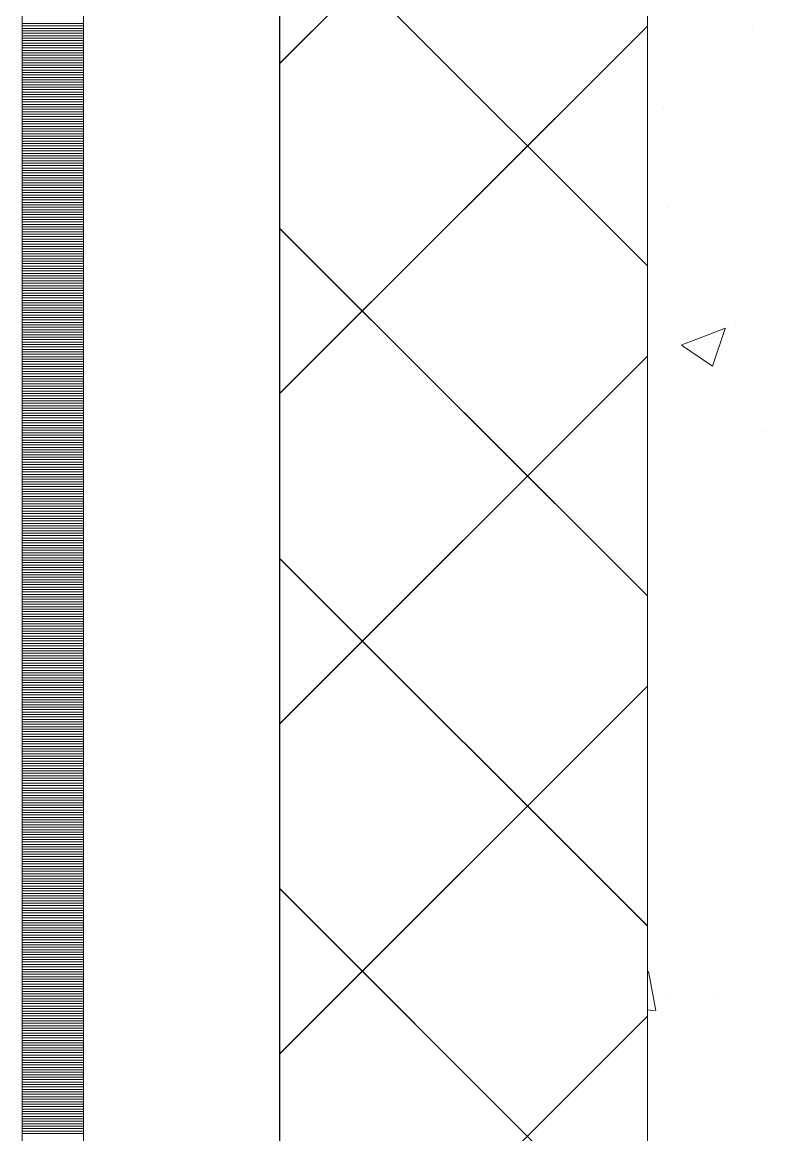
# Model space of a CAD drawing. Header units: millimetres. Extents: x 470010 to 1231400, y -134005 to 421770.
# Drawn here: x 672518.6 to 672826.3, y -47240 to -46786 of the extents above; entities that cross this region are included whole.
import ezdxf
from ezdxf.enums import TextEntityAlignment as Align

# ---------------------------------------------------------------- set-up
doc = ezdxf.new("R2010")
doc.units = ezdxf.units.MM
doc.linetypes.add('DASHED', pattern=[19.05, 12.7, -6.35])
doc.layers.get('Defpoints').update_dxf_attribs({"color": 140})
doc.layers.add('АР_Делит', color=120, linetype='Continuous', lineweight=0, plot=False)
for name, color, linetype, lineweight in [('АР_Стены ПЕНОблок', 52, 'Continuous', 20), ('АР_Тонкая', 254, 'Continuous', 5), ('АР_Утеплитель', 31, 'Continuous', 0), ('АР_Штриховка', 8, 'Continuous', 0)]:
    doc.layers.add(name, color=color, linetype=linetype, lineweight=lineweight)
doc.layers.add('РД_Оси_100', color=7, linetype='Continuous', lineweight=0, true_color=0x525252)
doc.styles.add('style1', font='ARIALN.TTF')

# ---------------------------------------------------------------- blocks, each defined once
blk = doc.blocks.new('СОШ_2200_АР_ОСИ_М100_28.05.24')
at = {"layer": 'АР_Делит', "color": 251, "linetype": 'DASHED', "true_color": 0x636466}
blk.add_lwpolyline([(114955, 135155), (114955, -355), (93595.036, -355), (93595.036, 13855), (94145, 13855), (94145, 68320), (66055, 68320), (66055, 13857.73), (83455, 13857.73), (83455, -355), (45245, -355), (45245, 13145), (44695, 13145), (44695, 26755), (45245, 26755), (45245, 68320), (20455, 68320), (20455, 26755), (27955, 26755), (27955, 13145), (-355, 13145), (-355, 100855)], dxfattribs=at)
blk = doc.blocks.new('A$C9108343f')
at = {"layer": 'АР_Стены ПЕНОблок', "color": 18, "linetype": 'Continuous', "lineweight": 20, "true_color": 0x000000}
blk.add_line((7054.96, 97555), (7054.96, 21355), dxfattribs=at)
at = {"layer": 'АР_Тонкая', "color": 18, "linetype": 'Continuous', "lineweight": 5, "true_color": 0x000000}
for p, q in [((6799.96, 97555), (6799.96, 21355)), ((6824.96, 97555), (6824.96, 21355)), ((6824.96, 21355), (6824.96, 97555)), ((6904.96, 21355), (6904.96, 97555))]:
    blk.add_line(p, q, dxfattribs=at)
at = {"layer": 'АР_Утеплитель', "color": 18, "linetype": 'Continuous', "lineweight": 0, "true_color": 0x000000}
for p, q in [((6904.96, 97555), (6904.96, 21355)), ((7054.96, 21355), (7054.96, 97555))]:
    blk.add_line(p, q, dxfattribs=at)
at = {"layer": 'АР_Штриховка', "color": 18, "linetype": 'Continuous', "lineweight": 0, "true_color": 0x000000}
for p, q in [((6904.96, 53563.41), (7054.96, 53713.41)), ((7054.96, 53480.84), (6904.96, 53630.84)), ((6799.96, 53579.75), (6824.96, 53579.75)), ((6799.96, 53578.75), (6824.96, 53578.75)), ((6799.96, 53577.75), (6824.96, 53577.75)), ((6799.96, 53576.75), (6824.96, 53576.75)), ((6904.96, 53428.71), (7054.96, 53578.71)), ((7098, 53577.09), (7098, 53577.09)), ((6799.96, 53575.75), (6824.96, 53575.75)), ((6799.96, 53574.75), (6824.96, 53574.75)), ((6799.96, 53573.75), (6824.96, 53573.75)), ((6799.96, 53572.75), (6824.96, 53572.75)), ((6799.96, 53571.75), (6824.96, 53571.75)), ((6799.96, 53570.75), (6824.96, 53570.75)), ((6799.96, 53569.75), (6824.96, 53569.75)), ((6799.96, 53568.75), (6824.96, 53568.75)), ((6799.96, 53567.75), (6824.96, 53567.75)), ((6799.96, 53566.75), (6824.96, 53566.75)), ((6799.96, 53565.75), (6824.96, 53565.75)), ((6799.96, 53564.75), (6824.96, 53564.75)), ((6799.96, 53563.75), (6824.96, 53563.75)), ((6799.96, 53562.75), (6824.96, 53562.75)), ((6799.96, 53561.75), (6824.96, 53561.75)), ((6799.96, 53560.75), (6824.96, 53560.75)), ((6799.96, 53559.75), (6824.96, 53559.75)), ((6799.96, 53558.75), (6824.96, 53558.75)), ((6799.96, 53557.75), (6824.96, 53557.75)), ((6799.96, 53556.75), (6824.96, 53556.75)), ((6799.96, 53555.75), (6824.96, 53555.75)), ((6799.96, 53554.75), (6824.96, 53554.75)), ((6799.96, 53553.75), (6824.96, 53553.75)), ((6799.96, 53552.75), (6824.96, 53552.75)), ((6799.96, 53551.75), (6824.96, 53551.75)), ((6799.96, 53550.75), (6824.96, 53550.75)), ((6799.96, 53549.75), (6824.96, 53549.75)), ((6799.96, 53548.75), (6824.96, 53548.75)), ((6799.96, 53547.75), (6824.96, 53547.75)), ((6799.96, 53546.75), (6824.96, 53546.75)), ((6799.96, 53545.75), (6824.96, 53545.75)), ((7061.61, 53545.3), (7061.61, 53545.3)), ((6799.96, 53544.75), (6824.96, 53544.75)), ((6799.96, 53543.75), (6824.96, 53543.75)), ((6799.96, 53542.75), (6824.96, 53542.75)), ((6799.96, 53541.75), (6824.96, 53541.75)), ((6799.96, 53540.75), (6824.96, 53540.75)), ((6799.96, 53539.75), (6824.96, 53539.75)), ((6799.96, 53538.75), (6824.96, 53538.75)), ((6799.96, 53537.75), (6824.96, 53537.75)), ((6799.96, 53536.75), (6824.96, 53536.75)), ((6799.96, 53535.75), (6824.96, 53535.75)), ((6799.96, 53534.75), (6824.96, 53534.75)), ((6799.96, 53533.75), (6824.96, 53533.75)), ((6799.96, 53532.75), (6824.96, 53532.75)), ((6799.96, 53531.75), (6824.96, 53531.75)), ((6799.96, 53530.75), (6824.96, 53530.75)), ((6799.96, 53529.75), (6824.96, 53529.75)), ((6799.96, 53528.75), (6824.96, 53528.75)), ((6799.96, 53527.75), (6824.96, 53527.75)), ((6799.96, 53526.75), (6824.96, 53526.75)), ((6799.96, 53525.75), (6824.96, 53525.75)), ((6799.96, 53524.75), (6824.96, 53524.75)), ((6799.96, 53523.75), (6824.96, 53523.75)), ((6799.96, 53522.75), (6824.96, 53522.75)), ((6799.96, 53521.75), (6824.96, 53521.75)), ((6799.96, 53520.75), (6824.96, 53520.75)), ((6799.96, 53519.75), (6824.96, 53519.75)), ((6799.96, 53518.75), (6824.96, 53518.75)), ((6799.96, 53517.75), (6824.96, 53517.75)), ((6799.96, 53516.75), (6824.96, 53516.75)), ((6799.96, 53515.75), (6824.96, 53515.75)), ((6799.96, 53514.75), (6824.96, 53514.75)), ((6799.96, 53513.75), (6824.96, 53513.75)), ((6799.96, 53512.75), (6824.96, 53512.75)), ((6799.96, 53511.75), (6824.96, 53511.75)), ((6799.96, 53510.75), (6824.96, 53510.75)), ((6799.96, 53509.75), (6824.96, 53509.75)), ((6799.96, 53508.75), (6824.96, 53508.75)), ((6799.96, 53507.75), (6824.96, 53507.75)), ((6799.96, 53506.75), (6824.96, 53506.75)), ((6799.96, 53505.75), (6824.96, 53505.75)), ((6799.96, 53504.75), (6824.96, 53504.75)), ((7062.99, 53504.63), (7062.99, 53504.63)), ((6799.96, 53503.75), (6824.96, 53503.75)), ((6799.96, 53502.75), (6824.96, 53502.75)), ((6799.96, 53501.75), (6824.96, 53501.75)), ((6799.96, 53500.75), (6824.96, 53500.75)), ((6799.96, 53499.75), (6824.96, 53499.75)), ((6799.96, 53498.75), (6824.96, 53498.75)), ((6799.96, 53497.75), (6824.96, 53497.75)), ((6799.96, 53496.75), (6824.96, 53496.75)), ((6799.96, 53495.75), (6824.96, 53495.75)), ((7054.96, 53346.14), (6904.96, 53496.14)), ((6799.96, 53494.75), (6824.96, 53494.75)), ((6799.96, 53493.75), (6824.96, 53493.75)), ((6799.96, 53492.75), (6824.96, 53492.75)), ((6799.96, 53491.75), (6824.96, 53491.75)), ((6799.96, 53490.75), (6824.96, 53490.75)), ((6799.96, 53489.75), (6824.96, 53489.75)), ((6799.96, 53488.75), (6824.96, 53488.75)), ((6799.96, 53487.75), (6824.96, 53487.75)), ((6799.96, 53486.75), (6824.96, 53486.75)), ((6799.96, 53485.75), (6824.96, 53485.75)), ((6799.96, 53484.75), (6824.96, 53484.75)), ((6799.96, 53483.75), (6824.96, 53483.75)), ((6799.96, 53482.75), (6824.96, 53482.75)), ((6799.96, 53481.75), (6824.96, 53481.75)), ((6799.96, 53480.75), (6824.96, 53480.75)), ((6799.96, 53479.75), (6824.96, 53479.75)), ((6799.96, 53478.75), (6824.96, 53478.75)), ((6799.96, 53477.75), (6824.96, 53477.75)), ((6799.96, 53476.75), (6824.96, 53476.75)), ((6799.96, 53475.75), (6824.96, 53475.75)), ((6799.96, 53474.75), (6824.96, 53474.75)), ((6799.96, 53473.75), (6824.96, 53473.75)), ((6799.96, 53472.75), (6824.96, 53472.75)), ((6799.96, 53471.75), (6824.96, 53471.75)), ((6799.96, 53470.75), (6824.96, 53470.75)), ((6799.96, 53469.75), (6824.96, 53469.75)), ((6799.96, 53468.75), (6824.96, 53468.75)), ((6799.96, 53467.75), (6824.96, 53467.75)), ((6799.96, 53466.75), (6824.96, 53466.75)), ((6799.96, 53465.75), (6824.96, 53465.75)), ((6799.96, 53464.75), (6824.96, 53464.75)), ((6799.96, 53463.75), (6824.96, 53463.75)), ((6799.96, 53462.75), (6824.96, 53462.75)), ((6799.96, 53461.75), (6824.96, 53461.75)), ((6799.96, 53460.75), (6824.96, 53460.75)), ((6799.96, 53459.75), (6824.96, 53459.75)), ((6799.96, 53458.75), (6824.96, 53458.75)), ((6799.96, 53457.75), (6824.96, 53457.75)), ((6799.96, 53456.75), (6824.96, 53456.75)), ((6799.96, 53455.75), (6824.96, 53455.75)), ((6799.96, 53454.75), (6824.96, 53454.75)), ((7068.99, 53448.62), (7086.77, 53455.45)), ((7081.57, 53439.96), (7086.72, 53455.31)), ((7090.99, 53457.78), (7090.99, 53457.78)), ((6799.96, 53453.75), (6824.96, 53453.75)), ((6799.96, 53452.75), (6824.96, 53452.75)), ((6799.96, 53451.75), (6824.96, 53451.75)), ((6799.96, 53450.75), (6824.96, 53450.75)), ((6799.96, 53449.75), (6824.96, 53449.75)), ((6799.96, 53448.75), (6824.96, 53448.75)), ((6799.96, 53447.75), (6824.96, 53447.75)), ((6799.96, 53446.75), (6824.96, 53446.75)), ((6799.96, 53445.75), (6824.96, 53445.75)), ((7068.93, 53448.49), (7081.56, 53439.96)), ((6799.96, 53444.75), (6824.96, 53444.75)), ((6799.96, 53443.75), (6824.96, 53443.75)), ((6799.96, 53442.75), (6824.96, 53442.75)), ((6799.96, 53441.75), (6824.96, 53441.75)), ((6799.96, 53440.75), (6824.96, 53440.75)), ((6904.96, 53294), (7054.96, 53444)), ((6799.96, 53439.75), (6824.96, 53439.75)), ((6799.96, 53438.75), (6824.96, 53438.75)), ((6799.96, 53437.75), (6824.96, 53437.75)), ((6799.96, 53436.75), (6824.96, 53436.75)), ((6799.96, 53435.75), (6824.96, 53435.75)), ((6799.96, 53434.75), (6824.96, 53434.75)), ((6799.96, 53433.75), (6824.96, 53433.75)), ((6799.96, 53432.75), (6824.96, 53432.75)), ((6799.96, 53431.75), (6824.96, 53431.75)), ((6799.96, 53430.75), (6824.96, 53430.75)), ((6799.96, 53429.75), (6824.96, 53429.75)), ((6799.96, 53428.75), (6824.96, 53428.75)), ((6799.96, 53427.75), (6824.96, 53427.75)), ((6799.96, 53426.75), (6824.96, 53426.75)), ((6799.96, 53425.75), (6824.96, 53425.75)), ((6799.96, 53424.75), (6824.96, 53424.75)), ((6799.96, 53423.75), (6824.96, 53423.75)), ((6799.96, 53422.75), (6824.96, 53422.75)), ((6799.96, 53421.75), (6824.96, 53421.75)), ((6799.96, 53420.75), (6824.96, 53420.75)), ((6799.96, 53419.75), (6824.96, 53419.75)), ((6799.96, 53418.75), (6824.96, 53418.75)), ((6799.96, 53417.75), (6824.96, 53417.75)), ((6799.96, 53416.75), (6824.96, 53416.75)), ((6799.96, 53415.75), (6824.96, 53415.75)), ((6799.96, 53414.75), (6824.96, 53414.75)), ((6799.96, 53413.75), (6824.96, 53413.75)), ((7102.09, 53413.18), (7102.09, 53413.18)), ((6799.96, 53412.75), (6824.96, 53412.75)), ((6799.96, 53411.75), (6824.96, 53411.75)), ((6799.96, 53410.75), (6824.96, 53410.75)), ((6799.96, 53409.75), (6824.96, 53409.75)), ((6799.96, 53408.75), (6824.96, 53408.75)), ((6799.96, 53407.75), (6824.96, 53407.75)), ((6799.96, 53406.75), (6824.96, 53406.75)), ((6799.96, 53405.75), (6824.96, 53405.75)), ((6799.96, 53404.75), (6824.96, 53404.75)), ((6799.96, 53403.75), (6824.96, 53403.75)), ((6799.96, 53402.75), (6824.96, 53402.75)), ((6799.96, 53401.75), (6824.96, 53401.75)), ((6799.96, 53400.75), (6824.96, 53400.75)), ((6799.96, 53399.75), (6824.96, 53399.75)), ((6799.96, 53398.75), (6824.96, 53398.75)), ((6799.96, 53397.75), (6824.96, 53397.75)), ((6799.96, 53396.75), (6824.96, 53396.75)), ((6799.96, 53395.75), (6824.96, 53395.75)), ((6799.96, 53394.75), (6824.96, 53394.75)), ((6799.96, 53393.75), (6824.96, 53393.75)), ((6799.96, 53392.75), (6824.96, 53392.75)), ((6799.96, 53391.75), (6824.96, 53391.75)), ((6799.96, 53390.75), (6824.96, 53390.75)), ((6799.96, 53389.75), (6824.96, 53389.75)), ((6799.96, 53388.75), (6824.96, 53388.75)), ((6799.96, 53387.75), (6824.96, 53387.75)), ((6799.96, 53386.75), (6824.96, 53386.75)), ((6799.96, 53385.75), (6824.96, 53385.75)), ((6799.96, 53384.75), (6824.96, 53384.75)), ((6799.96, 53383.75), (6824.96, 53383.75)), ((6799.96, 53382.75), (6824.96, 53382.75)), ((6799.96, 53381.75), (6824.96, 53381.75)), ((6799.96, 53380.75), (6824.96, 53380.75)), ((6799.96, 53379.75), (6824.96, 53379.75)), ((6799.96, 53378.75), (6824.96, 53378.75)), ((6799.96, 53377.75), (6824.96, 53377.75)), ((6799.96, 53376.75), (6824.96, 53376.75)), ((6799.96, 53375.75), (6824.96, 53375.75)), ((6799.96, 53374.75), (6824.96, 53374.75)), ((6799.96, 53373.75), (6824.96, 53373.75)), ((6799.96, 53372.75), (6824.96, 53372.75)), ((6799.96, 53371.75), (6824.96, 53371.75)), ((6799.96, 53370.75), (6824.96, 53370.75)), ((6799.96, 53369.75), (6824.96, 53369.75)), ((6799.96, 53368.75), (6824.96, 53368.75)), ((6799.96, 53367.75), (6824.96, 53367.75)), ((6799.96, 53366.75), (6824.96, 53366.75)), ((6799.96, 53365.75), (6824.96, 53365.75)), ((6799.96, 53364.75), (6824.96, 53364.75)), ((6799.96, 53363.75), (6824.96, 53363.75)), ((6799.96, 53362.75), (6824.96, 53362.75)), ((6799.96, 53361.75), (6824.96, 53361.75)), ((6799.96, 53360.75), (6824.96, 53360.75)), ((6799.96, 53359.75), (6824.96, 53359.75)), ((6799.96, 53358.75), (6824.96, 53358.75)), ((7054.96, 53211.44), (6904.96, 53361.44)), ((6799.96, 53357.75), (6824.96, 53357.75)), ((6799.96, 53356.75), (6824.96, 53356.75)), ((6799.96, 53355.75), (6824.96, 53355.75)), ((6799.96, 53354.75), (6824.96, 53354.75)), ((6799.96, 53353.75), (6824.96, 53353.75)), ((6799.96, 53352.75), (6824.96, 53352.75)), ((6799.96, 53351.75), (6824.96, 53351.75)), ((6799.96, 53350.75), (6824.96, 53350.75)), ((6799.96, 53349.75), (6824.96, 53349.75)), ((6799.96, 53348.75), (6824.96, 53348.75)), ((6799.96, 53347.75), (6824.96, 53347.75)), ((6799.96, 53346.75), (6824.96, 53346.75)), ((6799.96, 53345.75), (6824.96, 53345.75)), ((6799.96, 53344.75), (6824.96, 53344.75)), ((6799.96, 53343.75), (6824.96, 53343.75)), ((6799.96, 53342.75), (6824.96, 53342.75)), ((6799.96, 53341.75), (6824.96, 53341.75)), ((6799.96, 53340.75), (6824.96, 53340.75)), ((6799.96, 53339.75), (6824.96, 53339.75)), ((6799.96, 53338.75), (6824.96, 53338.75)), ((6799.96, 53337.75), (6824.96, 53337.75)), ((6799.96, 53336.75), (6824.96, 53336.75)), ((6799.96, 53335.75), (6824.96, 53335.75)), ((6799.96, 53334.75), (6824.96, 53334.75)), ((6799.96, 53333.75), (6824.96, 53333.75)), ((6799.96, 53332.75), (6824.96, 53332.75)), ((6799.96, 53331.75), (6824.96, 53331.75)), ((6799.96, 53330.75), (6824.96, 53330.75)), ((6799.96, 53329.75), (6824.96, 53329.75)), ((6799.96, 53328.75), (6824.96, 53328.75)), ((6799.96, 53327.75), (6824.96, 53327.75)), ((6799.96, 53326.75), (6824.96, 53326.75)), ((6799.96, 53325.75), (6824.96, 53325.75)), ((6799.96, 53324.75), (6824.96, 53324.75)), ((6799.96, 53323.75), (6824.96, 53323.75)), ((6799.96, 53322.75), (6824.96, 53322.75)), ((6799.96, 53321.75), (6824.96, 53321.75)), ((6799.96, 53320.75), (6824.96, 53320.75)), ((6799.96, 53319.75), (6824.96, 53319.75)), ((6799.96, 53318.75), (6824.96, 53318.75)), ((6799.96, 53317.75), (6824.96, 53317.75)), ((6799.96, 53316.75), (6824.96, 53316.75)), ((6799.96, 53315.75), (6824.96, 53315.75)), ((6799.96, 53314.75), (6824.96, 53314.75)), ((6799.96, 53313.75), (6824.96, 53313.75)), ((6799.96, 53312.75), (6824.96, 53312.75)), ((6799.96, 53311.75), (6824.96, 53311.75)), ((6799.96, 53310.75), (6824.96, 53310.75)), ((6799.96, 53309.75), (6824.96, 53309.75)), ((6799.96, 53308.75), (6824.96, 53308.75)), ((6904.96, 53159.3), (7054.96, 53309.3)), ((6799.96, 53307.75), (6824.96, 53307.75)), ((6799.96, 53306.75), (6824.96, 53306.75)), ((6799.96, 53305.75), (6824.96, 53305.75)), ((6799.96, 53304.75), (6824.96, 53304.75)), ((6799.96, 53303.75), (6824.96, 53303.75)), ((6799.96, 53302.75), (6824.96, 53302.75)), ((6799.96, 53301.75), (6824.96, 53301.75)), ((6799.96, 53300.75), (6824.96, 53300.75)), ((6799.96, 53299.75), (6824.96, 53299.75)), ((6799.96, 53298.75), (6824.96, 53298.75)), ((6799.96, 53297.75), (6824.96, 53297.75)), ((6799.96, 53296.75), (6824.96, 53296.75)), ((6799.96, 53295.75), (6824.96, 53295.75)), ((6799.96, 53294.75), (6824.96, 53294.75)), ((6799.96, 53293.75), (6824.96, 53293.75)), ((6799.96, 53292.75), (6824.96, 53292.75)), ((6799.96, 53291.75), (6824.96, 53291.75)), ((6799.96, 53290.75), (6824.96, 53290.75)), ((6799.96, 53289.75), (6824.96, 53289.75)), ((6799.96, 53288.75), (6824.96, 53288.75)), ((6799.96, 53287.75), (6824.96, 53287.75)), ((6799.96, 53286.75), (6824.96, 53286.75)), ((6799.96, 53285.75), (6824.96, 53285.75)), ((6799.96, 53284.75), (6824.96, 53284.75)), ((6799.96, 53283.75), (6824.96, 53283.75)), ((6799.96, 53282.75), (6824.96, 53282.75)), ((6799.96, 53281.75), (6824.96, 53281.75)), ((6799.96, 53280.75), (6824.96, 53280.75)), ((6799.96, 53279.75), (6824.96, 53279.75)), ((6799.96, 53278.75), (6824.96, 53278.75)), ((6799.96, 53277.75), (6824.96, 53277.75)), ((6799.96, 53276.75), (6824.96, 53276.75)), ((6799.96, 53275.75), (6824.96, 53275.75)), ((6799.96, 53274.75), (6824.96, 53274.75)), ((6799.96, 53273.75), (6824.96, 53273.75)), ((6799.96, 53272.75), (6824.96, 53272.75)), ((6799.96, 53271.75), (6824.96, 53271.75)), ((6799.96, 53270.75), (6824.96, 53270.75)), ((6799.96, 53269.75), (6824.96, 53269.75)), ((6799.96, 53268.75), (6824.96, 53268.75)), ((6799.96, 53267.75), (6824.96, 53267.75)), ((6799.96, 53266.75), (6824.96, 53266.75)), ((6799.96, 53265.75), (6824.96, 53265.75)), ((6799.96, 53264.75), (6824.96, 53264.75)), ((6799.96, 53263.75), (6824.96, 53263.75)), ((6799.96, 53262.75), (6824.96, 53262.75)), ((6799.96, 53261.75), (6824.96, 53261.75)), ((6799.96, 53260.75), (6824.96, 53260.75)), ((6799.96, 53259.75), (6824.96, 53259.75)), ((6799.96, 53258.75), (6824.96, 53258.75)), ((6799.96, 53257.75), (6824.96, 53257.75)), ((6799.96, 53256.75), (6824.96, 53256.75)), ((6799.96, 53255.75), (6824.96, 53255.75)), ((6799.96, 53254.75), (6824.96, 53254.75)), ((6799.96, 53253.75), (6824.96, 53253.75)), ((6799.96, 53252.75), (6824.96, 53252.75)), ((6799.96, 53251.75), (6824.96, 53251.75)), ((6799.96, 53250.75), (6824.96, 53250.75)), ((6799.96, 53249.75), (6824.96, 53249.75)), ((6799.96, 53248.75), (6824.96, 53248.75)), ((6799.96, 53247.75), (6824.96, 53247.75)), ((6799.96, 53246.75), (6824.96, 53246.75)), ((6799.96, 53245.75), (6824.96, 53245.75)), ((6799.96, 53244.75), (6824.96, 53244.75)), ((6799.96, 53243.75), (6824.96, 53243.75)), ((6799.96, 53242.75), (6824.96, 53242.75)), ((6799.96, 53241.75), (6824.96, 53241.75)), ((6799.96, 53240.75), (6824.96, 53240.75)), ((6799.96, 53239.75), (6824.96, 53239.75)), ((6799.96, 53238.75), (6824.96, 53238.75)), ((6799.96, 53237.75), (6824.96, 53237.75)), ((6799.96, 53236.75), (6824.96, 53236.75)), ((6799.96, 53235.75), (6824.96, 53235.75)), ((6799.96, 53234.75), (6824.96, 53234.75)), ((6799.96, 53233.75), (6824.96, 53233.75)), ((6799.96, 53232.75), (6824.96, 53232.75)), ((6799.96, 53231.75), (6824.96, 53231.75)), ((6799.96, 53230.75), (6824.96, 53230.75)), ((6799.96, 53229.75), (6824.96, 53229.75)), ((6799.96, 53228.75), (6824.96, 53228.75)), ((6799.96, 53227.75), (6824.96, 53227.75)), ((6799.96, 53226.75), (6824.96, 53226.75)), ((6799.96, 53225.75), (6824.96, 53225.75)), ((6799.96, 53224.75), (6824.96, 53224.75)), ((6799.96, 53223.75), (6824.96, 53223.75)), ((6799.96, 53222.75), (6824.96, 53222.75)), ((7054.96, 53076.73), (6904.96, 53226.73)), ((6799.96, 53221.75), (6824.96, 53221.75)), ((6799.96, 53220.75), (6824.96, 53220.75)), ((6799.96, 53219.75), (6824.96, 53219.75)), ((6799.96, 53218.75), (6824.96, 53218.75)), ((6799.96, 53217.75), (6824.96, 53217.75)), ((6799.96, 53216.75), (6824.96, 53216.75)), ((6799.96, 53215.75), (6824.96, 53215.75)), ((6799.96, 53214.75), (6824.96, 53214.75)), ((6799.96, 53213.75), (6824.96, 53213.75)), ((6799.96, 53212.75), (6824.96, 53212.75)), ((6799.96, 53211.75), (6824.96, 53211.75)), ((6799.96, 53210.75), (6824.96, 53210.75)), ((6799.96, 53209.75), (6824.96, 53209.75)), ((6799.96, 53208.75), (6824.96, 53208.75)), ((6799.96, 53207.75), (6824.96, 53207.75)), ((6799.96, 53206.75), (6824.96, 53206.75)), ((6799.96, 53205.75), (6824.96, 53205.75)), ((6799.96, 53204.75), (6824.96, 53204.75)), ((6799.96, 53203.75), (6824.96, 53203.75)), ((6799.96, 53202.75), (6824.96, 53202.75)), ((6799.96, 53201.75), (6824.96, 53201.75)), ((6799.96, 53200.75), (6824.96, 53200.75)), ((6799.96, 53199.75), (6824.96, 53199.75)), ((6799.96, 53198.75), (6824.96, 53198.75)), ((6799.96, 53197.75), (6824.96, 53197.75)), ((6799.96, 53196.75), (6824.96, 53196.75)), ((6799.96, 53195.75), (6824.96, 53195.75)), ((6799.96, 53194.75), (6824.96, 53194.75)), ((6799.96, 53193.75), (6824.96, 53193.75)), ((6799.96, 53192.75), (6824.96, 53192.75)), ((6799.96, 53191.75), (6824.96, 53191.75)), ((6799.96, 53190.75), (6824.96, 53190.75)), ((7054.96, 53192.46), (7055.24, 53192.8)), ((7058.38, 53176.92), (7055.45, 53192.84)), ((6799.96, 53189.75), (6824.96, 53189.75)), ((6799.96, 53188.75), (6824.96, 53188.75)), ((6799.96, 53187.75), (6824.96, 53187.75)), ((6799.96, 53186.75), (6824.96, 53186.75)), ((6799.96, 53185.75), (6824.96, 53185.75)), ((6799.96, 53184.75), (6824.96, 53184.75)), ((6799.96, 53183.75), (6824.96, 53183.75)), ((6799.96, 53182.75), (6824.96, 53182.75)), ((6799.96, 53181.75), (6824.96, 53181.75)), ((7062.24, 53182.99), (7062.24, 53182.99)), ((7084.13, 53182.67), (7084.13, 53182.67)), ((6799.96, 53180.75), (6824.96, 53180.75)), ((6799.96, 53179.75), (6824.96, 53179.75)), ((6799.96, 53178.75), (6824.96, 53178.75)), ((6799.96, 53177.75), (6824.96, 53177.75)), ((7054.96, 53177.16), (7058.18, 53176.88)), ((6799.96, 53176.75), (6824.96, 53176.75)), ((6799.96, 53175.75), (6824.96, 53175.75)), ((6799.96, 53174.75), (6824.96, 53174.75)), ((6799.96, 53173.75), (6824.96, 53173.75)), ((6799.96, 53172.75), (6824.96, 53172.75)), ((6904.96, 53024.6), (7054.96, 53174.6)), ((6799.96, 53171.75), (6824.96, 53171.75)), ((6799.96, 53170.75), (6824.96, 53170.75)), ((6799.96, 53169.75), (6824.96, 53169.75)), ((6799.96, 53168.75), (6824.96, 53168.75)), ((6799.96, 53167.75), (6824.96, 53167.75)), ((6799.96, 53166.75), (6824.96, 53166.75)), ((6799.96, 53165.75), (6824.96, 53165.75)), ((6799.96, 53164.75), (6824.96, 53164.75)), ((6799.96, 53163.75), (6824.96, 53163.75)), ((6799.96, 53162.75), (6824.96, 53162.75)), ((6799.96, 53161.75), (6824.96, 53161.75)), ((6799.96, 53160.75), (6824.96, 53160.75)), ((6799.96, 53159.75), (6824.96, 53159.75)), ((6799.96, 53158.75), (6824.96, 53158.75)), ((6799.96, 53157.75), (6824.96, 53157.75)), ((6799.96, 53156.75), (6824.96, 53156.75)), ((6799.96, 53155.75), (6824.96, 53155.75)), ((6799.96, 53154.75), (6824.96, 53154.75)), ((6799.96, 53153.75), (6824.96, 53153.75)), ((6799.96, 53152.75), (6824.96, 53152.75)), ((6799.96, 53151.75), (6824.96, 53151.75)), ((6799.96, 53150.75), (6824.96, 53150.75)), ((6799.96, 53149.75), (6824.96, 53149.75)), ((6799.96, 53148.75), (6824.96, 53148.75)), ((6799.96, 53147.75), (6824.96, 53147.75)), ((6799.96, 53146.75), (6824.96, 53146.75)), ((6799.96, 53145.75), (6824.96, 53145.75)), ((6799.96, 53144.75), (6824.96, 53144.75)), ((6799.96, 53143.75), (6824.96, 53143.75)), ((6799.96, 53142.75), (6824.96, 53142.75)), ((6799.96, 53141.75), (6824.96, 53141.75)), ((6799.96, 53140.75), (6824.96, 53140.75)), ((6799.96, 53139.75), (6824.96, 53139.75)), ((6799.96, 53138.75), (6824.96, 53138.75)), ((6799.96, 53137.75), (6824.96, 53137.75)), ((6799.96, 53136.75), (6824.96, 53136.75)), ((6799.96, 53135.75), (6824.96, 53135.75)), ((6799.96, 53134.75), (6824.96, 53134.75)), ((6799.96, 53133.75), (6824.96, 53133.75)), ((6799.96, 53132.75), (6824.96, 53132.75)), ((6799.96, 53131.75), (6824.96, 53131.75)), ((6799.96, 53130.75), (6824.96, 53130.75)), ((6799.96, 53129.75), (6824.96, 53129.75)), ((6799.96, 53128.75), (6824.96, 53128.75)), ((6799.96, 53127.75), (6824.96, 53127.75)), ((6799.96, 53126.75), (6824.96, 53126.75))]:
    blk.add_line(p, q, dxfattribs=at)
at = {"layer": 'РД_Оси_100'}
blk.add_blockref('СОШ_2200_АР_ОСИ_М100_28.05.24', (7154.96, 6755), dxfattribs=at)
at = {"layer": 'Defpoints', "color": 18, "true_color": 0x000000, "style": 'style1'}
for p in [(143949.34, 316089.12), (143974.98, 281639.5), (143890.4, 273244.71), (143839.99, 264276.81), (143967.75, 254892.38), (12251.96, 104178.14), (12382.58, 96023.14)]:
    blk.add_attdef('АР-ПОМЕЩЕНИЕ:НАИМЕНОВАНИЕ', text='', height=100, dxfattribs=at).set_placement(p, align=Align.MIDDLE)
at = {"layer": 'Defpoints', "color": 18, "true_color": 0x000000, "style": 'style1', "flags": 8}
for p in [(143951.3, 279099.09), (143848.34, 269251.11), (143875.33, 260094.25), (144049.74, 250824.7), (163419.28, 238153.36), (155897.46, 237965.97), (183037.2, 237965.97), (143342.94, 237876.19)]:
    blk.add_attdef('АР-ПОМЕЩЕНИЕ:НАИМЕНОВАНИЕ', text='', height=100, dxfattribs=at).set_placement(p, align=Align.MIDDLE)

msp = doc.modelspace()

# ---------------------------------------------------------------- linework, layer by layer
at = {"layer": 'АР_Стены ПЕНОблок', "color": 18, "linetype": 'Continuous', "lineweight": 20, "true_color": 0x000000}
msp.add_line((672773.57, -2811.242), (672773.57, -79011.242), dxfattribs=at)
at = {"layer": 'АР_Тонкая', "color": 18, "linetype": 'Continuous', "lineweight": 5, "true_color": 0x000000}
for p, q in [((672518.57, -2811.242), (672518.57, -79011.242)), ((672543.57, -2811.242), (672543.57, -79011.242)), ((672543.57, -79011.242), (672543.57, -2811.242)), ((672623.57, -79011.242), (672623.57, -2811.242))]:
    msp.add_line(p, q, dxfattribs=at)
at = {"layer": 'АР_Утеплитель', "color": 18, "linetype": 'Continuous', "lineweight": 0, "true_color": 0x000000}
for p, q in [((672623.57, -2811.242), (672623.57, -79011.242)), ((672773.57, -79011.242), (672773.57, -2811.242))]:
    msp.add_line(p, q, dxfattribs=at)
at = {"layer": 'АР_Штриховка', "color": 18, "linetype": 'Continuous', "lineweight": 0, "true_color": 0x000000}
for p, q in [((672623.57, -46802.831), (672773.57, -46652.831)), ((672773.57, -46885.398), (672623.57, -46735.398)), ((672518.57, -46786.492), (672543.57, -46786.492)), ((672518.57, -46787.492), (672543.57, -46787.492)), ((672518.57, -46788.492), (672543.57, -46788.492)), ((672623.57, -46937.535), (672773.57, -46787.535)), ((672518.57, -46789.492), (672543.57, -46789.492)), ((672518.57, -46790.492), (672543.57, -46790.492)), ((672518.57, -46791.492), (672543.57, -46791.492)), ((672518.57, -46792.492), (672543.57, -46792.492)), ((672518.57, -46793.492), (672543.57, -46793.492)), ((672518.57, -46794.492), (672543.57, -46794.492)), ((672518.57, -46795.492), (672543.57, -46795.492)), ((672518.57, -46796.492), (672543.57, -46796.492)), ((672518.57, -46797.492), (672543.57, -46797.492)), ((672518.57, -46798.492), (672543.57, -46798.492)), ((672518.57, -46799.492), (672543.57, -46799.492)), ((672518.57, -46800.492), (672543.57, -46800.492)), ((672518.57, -46801.492), (672543.57, -46801.492)), ((672518.57, -46802.492), (672543.57, -46802.492)), ((672518.57, -46803.492), (672543.57, -46803.492)), ((672518.57, -46804.492), (672543.57, -46804.492)), ((672518.57, -46805.492), (672543.57, -46805.492)), ((672518.57, -46806.492), (672543.57, -46806.492)), ((672518.57, -46807.492), (672543.57, -46807.492)), ((672518.57, -46808.492), (672543.57, -46808.492)), ((672518.57, -46809.492), (672543.57, -46809.492)), ((672518.57, -46810.492), (672543.57, -46810.492)), ((672518.57, -46811.492), (672543.57, -46811.492)), ((672518.57, -46812.492), (672543.57, -46812.492)), ((672518.57, -46813.492), (672543.57, -46813.492)), ((672518.57, -46814.492), (672543.57, -46814.492)), ((672518.57, -46815.492), (672543.57, -46815.492)), ((672518.57, -46816.492), (672543.57, -46816.492)), ((672518.57, -46817.492), (672543.57, -46817.492)), ((672518.57, -46818.492), (672543.57, -46818.492)), ((672518.57, -46819.492), (672543.57, -46819.492)), ((672518.57, -46820.492), (672543.57, -46820.492)), ((672518.57, -46821.492), (672543.57, -46821.492)), ((672518.57, -46822.492), (672543.57, -46822.492)), ((672518.57, -46823.492), (672543.57, -46823.492)), ((672518.57, -46824.492), (672543.57, -46824.492)), ((672518.57, -46825.492), (672543.57, -46825.492)), ((672518.57, -46826.492), (672543.57, -46826.492)), ((672518.57, -46827.492), (672543.57, -46827.492)), ((672518.57, -46828.492), (672543.57, -46828.492)), ((672518.57, -46829.492), (672543.57, -46829.492)), ((672518.57, -46830.492), (672543.57, -46830.492)), ((672518.57, -46831.492), (672543.57, -46831.492)), ((672518.57, -46832.492), (672543.57, -46832.492)), ((672518.57, -46833.492), (672543.57, -46833.492)), ((672518.57, -46834.492), (672543.57, -46834.492)), ((672518.57, -46835.492), (672543.57, -46835.492)), ((672518.57, -46836.492), (672543.57, -46836.492)), ((672518.57, -46837.492), (672543.57, -46837.492)), ((672518.57, -46838.492), (672543.57, -46838.492)), ((672518.57, -46839.492), (672543.57, -46839.492)), ((672518.57, -46840.492), (672543.57, -46840.492)), ((672518.57, -46841.492), (672543.57, -46841.492)), ((672518.57, -46842.492), (672543.57, -46842.492)), ((672518.57, -46843.492), (672543.57, -46843.492)), ((672518.57, -46844.492), (672543.57, -46844.492)), ((672518.57, -46845.492), (672543.57, -46845.492)), ((672518.57, -46846.492), (672543.57, -46846.492)), ((672518.57, -46847.492), (672543.57, -46847.492)), ((672518.57, -46848.492), (672543.57, -46848.492)), ((672518.57, -46849.492), (672543.57, -46849.492)), ((672518.57, -46850.492), (672543.57, -46850.492)), ((672518.57, -46851.492), (672543.57, -46851.492)), ((672518.57, -46852.492), (672543.57, -46852.492)), ((672518.57, -46853.492), (672543.57, -46853.492)), ((672518.57, -46854.492), (672543.57, -46854.492)), ((672518.57, -46855.492), (672543.57, -46855.492)), ((672518.57, -46856.492), (672543.57, -46856.492)), ((672518.57, -46857.492), (672543.57, -46857.492)), ((672518.57, -46858.492), (672543.57, -46858.492)), ((672518.57, -46859.492), (672543.57, -46859.492)), ((672518.57, -46860.492), (672543.57, -46860.492)), ((672518.57, -46861.492), (672543.57, -46861.492)), ((672518.57, -46862.492), (672543.57, -46862.492)), ((672518.57, -46863.492), (672543.57, -46863.492)), ((672518.57, -46864.492), (672543.57, -46864.492)), ((672518.57, -46865.492), (672543.57, -46865.492)), ((672518.57, -46866.492), (672543.57, -46866.492)), ((672518.57, -46867.492), (672543.57, -46867.492)), ((672518.57, -46868.492), (672543.57, -46868.492)), ((672518.57, -46869.492), (672543.57, -46869.492)), ((672518.57, -46870.492), (672543.57, -46870.492)), ((672773.57, -47020.102), (672623.57, -46870.102)), ((672518.57, -46871.492), (672543.57, -46871.492)), ((672518.57, -46872.492), (672543.57, -46872.492)), ((672518.57, -46873.492), (672543.57, -46873.492)), ((672518.57, -46874.492), (672543.57, -46874.492)), ((672518.57, -46875.492), (672543.57, -46875.492)), ((672518.57, -46876.492), (672543.57, -46876.492)), ((672518.57, -46877.492), (672543.57, -46877.492)), ((672518.57, -46878.492), (672543.57, -46878.492)), ((672518.57, -46879.492), (672543.57, -46879.492)), ((672518.57, -46880.492), (672543.57, -46880.492)), ((672518.57, -46881.492), (672543.57, -46881.492)), ((672518.57, -46882.492), (672543.57, -46882.492)), ((672518.57, -46883.492), (672543.57, -46883.492)), ((672518.57, -46884.492), (672543.57, -46884.492)), ((672518.57, -46885.492), (672543.57, -46885.492)), ((672518.57, -46886.492), (672543.57, -46886.492)), ((672518.57, -46887.492), (672543.57, -46887.492)), ((672518.57, -46888.492), (672543.57, -46888.492)), ((672518.57, -46889.492), (672543.57, -46889.492)), ((672518.57, -46890.492), (672543.57, -46890.492)), ((672518.57, -46891.492), (672543.57, -46891.492)), ((672518.57, -46892.492), (672543.57, -46892.492)), ((672518.57, -46893.492), (672543.57, -46893.492)), ((672518.57, -46894.492), (672543.57, -46894.492)), ((672518.57, -46895.492), (672543.57, -46895.492)), ((672518.57, -46896.492), (672543.57, -46896.492)), ((672518.57, -46897.492), (672543.57, -46897.492)), ((672518.57, -46898.492), (672543.57, -46898.492)), ((672518.57, -46899.492), (672543.57, -46899.492)), ((672518.57, -46900.492), (672543.57, -46900.492)), ((672518.57, -46901.492), (672543.57, -46901.492)), ((672518.57, -46902.492), (672543.57, -46902.492)), ((672518.57, -46903.492), (672543.57, -46903.492)), ((672518.57, -46904.492), (672543.57, -46904.492)), ((672518.57, -46905.492), (672543.57, -46905.492)), ((672518.57, -46906.492), (672543.57, -46906.492)), ((672518.57, -46907.492), (672543.57, -46907.492)), ((672518.57, -46908.492), (672543.57, -46908.492)), ((672518.57, -46909.492), (672543.57, -46909.492)), ((672518.57, -46910.492), (672543.57, -46910.492)), ((672518.57, -46911.492), (672543.57, -46911.492)), ((672787.602, -46917.618), (672805.387, -46910.791)), ((672800.187, -46926.283), (672805.337, -46910.934)), ((672518.57, -46912.492), (672543.57, -46912.492)), ((672518.57, -46913.492), (672543.57, -46913.492)), ((672518.57, -46914.492), (672543.57, -46914.492)), ((672518.57, -46915.492), (672543.57, -46915.492)), ((672518.57, -46916.492), (672543.57, -46916.492)), ((672518.57, -46917.492), (672543.57, -46917.492)), ((672518.57, -46918.492), (672543.57, -46918.492)), ((672518.57, -46919.492), (672543.57, -46919.492)), ((672518.57, -46920.492), (672543.57, -46920.492)), ((672787.539, -46917.757), (672800.174, -46926.279)), ((672518.57, -46921.492), (672543.57, -46921.492)), ((672518.57, -46922.492), (672543.57, -46922.492)), ((672518.57, -46923.492), (672543.57, -46923.492)), ((672518.57, -46924.492), (672543.57, -46924.492)), ((672623.57, -47072.239), (672773.57, -46922.239)), ((672518.57, -46925.492), (672543.57, -46925.492)), ((672518.57, -46926.492), (672543.57, -46926.492)), ((672518.57, -46927.492), (672543.57, -46927.492)), ((672518.57, -46928.492), (672543.57, -46928.492)), ((672518.57, -46929.492), (672543.57, -46929.492)), ((672518.57, -46930.492), (672543.57, -46930.492)), ((672518.57, -46931.492), (672543.57, -46931.492)), ((672518.57, -46932.492), (672543.57, -46932.492)), ((672518.57, -46933.492), (672543.57, -46933.492)), ((672518.57, -46934.492), (672543.57, -46934.492)), ((672518.57, -46935.492), (672543.57, -46935.492)), ((672518.57, -46936.492), (672543.57, -46936.492)), ((672518.57, -46937.492), (672543.57, -46937.492)), ((672518.57, -46938.492), (672543.57, -46938.492)), ((672518.57, -46939.492), (672543.57, -46939.492)), ((672518.57, -46940.492), (672543.57, -46940.492)), ((672518.57, -46941.492), (672543.57, -46941.492)), ((672518.57, -46942.492), (672543.57, -46942.492)), ((672518.57, -46943.492), (672543.57, -46943.492)), ((672518.57, -46944.492), (672543.57, -46944.492)), ((672518.57, -46945.492), (672543.57, -46945.492)), ((672518.57, -46946.492), (672543.57, -46946.492)), ((672518.57, -46947.492), (672543.57, -46947.492)), ((672518.57, -46948.492), (672543.57, -46948.492)), ((672518.57, -46949.492), (672543.57, -46949.492)), ((672518.57, -46950.492), (672543.57, -46950.492)), ((672518.57, -46951.492), (672543.57, -46951.492)), ((672518.57, -46952.492), (672543.57, -46952.492)), ((672518.57, -46953.492), (672543.57, -46953.492)), ((672518.57, -46954.492), (672543.57, -46954.492)), ((672518.57, -46955.492), (672543.57, -46955.492)), ((672518.57, -46956.492), (672543.57, -46956.492)), ((672518.57, -46957.492), (672543.57, -46957.492)), ((672518.57, -46958.492), (672543.57, -46958.492)), ((672518.57, -46959.492), (672543.57, -46959.492)), ((672518.57, -46960.492), (672543.57, -46960.492)), ((672518.57, -46961.492), (672543.57, -46961.492)), ((672518.57, -46962.492), (672543.57, -46962.492)), ((672518.57, -46963.492), (672543.57, -46963.492)), ((672518.57, -46964.492), (672543.57, -46964.492)), ((672518.57, -46965.492), (672543.57, -46965.492)), ((672518.57, -46966.492), (672543.57, -46966.492)), ((672518.57, -46967.492), (672543.57, -46967.492)), ((672518.57, -46968.492), (672543.57, -46968.492)), ((672518.57, -46969.492), (672543.57, -46969.492)), ((672518.57, -46970.492), (672543.57, -46970.492)), ((672518.57, -46971.492), (672543.57, -46971.492)), ((672518.57, -46972.492), (672543.57, -46972.492)), ((672518.57, -46973.492), (672543.57, -46973.492)), ((672518.57, -46974.492), (672543.57, -46974.492)), ((672518.57, -46975.492), (672543.57, -46975.492)), ((672518.57, -46976.492), (672543.57, -46976.492)), ((672518.57, -46977.492), (672543.57, -46977.492)), ((672518.57, -46978.492), (672543.57, -46978.492)), ((672518.57, -46979.492), (672543.57, -46979.492)), ((672518.57, -46980.492), (672543.57, -46980.492)), ((672518.57, -46981.492), (672543.57, -46981.492)), ((672518.57, -46982.492), (672543.57, -46982.492)), ((672518.57, -46983.492), (672543.57, -46983.492)), ((672518.57, -46984.492), (672543.57, -46984.492)), ((672518.57, -46985.492), (672543.57, -46985.492)), ((672518.57, -46986.492), (672543.57, -46986.492)), ((672518.57, -46987.492), (672543.57, -46987.492)), ((672518.57, -46988.492), (672543.57, -46988.492)), ((672518.57, -46989.492), (672543.57, -46989.492)), ((672518.57, -46990.492), (672543.57, -46990.492)), ((672518.57, -46991.492), (672543.57, -46991.492)), ((672518.57, -46992.492), (672543.57, -46992.492)), ((672518.57, -46993.492), (672543.57, -46993.492)), ((672518.57, -46994.492), (672543.57, -46994.492)), ((672518.57, -46995.492), (672543.57, -46995.492)), ((672518.57, -46996.492), (672543.57, -46996.492)), ((672518.57, -46997.492), (672543.57, -46997.492)), ((672518.57, -46998.492), (672543.57, -46998.492)), ((672518.57, -46999.492), (672543.57, -46999.492)), ((672518.57, -47000.492), (672543.57, -47000.492)), ((672518.57, -47001.492), (672543.57, -47001.492)), ((672518.57, -47002.492), (672543.57, -47002.492)), ((672518.57, -47003.492), (672543.57, -47003.492)), ((672518.57, -47004.492), (672543.57, -47004.492)), ((672518.57, -47005.492), (672543.57, -47005.492)), ((672518.57, -47006.492), (672543.57, -47006.492)), ((672773.57, -47154.806), (672623.57, -47004.806)), ((672518.57, -47007.492), (672543.57, -47007.492)), ((672518.57, -47008.492), (672543.57, -47008.492)), ((672518.57, -47009.492), (672543.57, -47009.492)), ((672518.57, -47010.492), (672543.57, -47010.492)), ((672518.57, -47011.492), (672543.57, -47011.492)), ((672518.57, -47012.492), (672543.57, -47012.492)), ((672518.57, -47013.492), (672543.57, -47013.492)), ((672518.57, -47014.492), (672543.57, -47014.492)), ((672518.57, -47015.492), (672543.57, -47015.492)), ((672518.57, -47016.492), (672543.57, -47016.492)), ((672518.57, -47017.492), (672543.57, -47017.492)), ((672518.57, -47018.492), (672543.57, -47018.492)), ((672518.57, -47019.492), (672543.57, -47019.492)), ((672518.57, -47020.492), (672543.57, -47020.492)), ((672518.57, -47021.492), (672543.57, -47021.492)), ((672518.57, -47022.492), (672543.57, -47022.492)), ((672518.57, -47023.492), (672543.57, -47023.492)), ((672518.57, -47024.492), (672543.57, -47024.492)), ((672518.57, -47025.492), (672543.57, -47025.492)), ((672518.57, -47026.492), (672543.57, -47026.492)), ((672518.57, -47027.492), (672543.57, -47027.492)), ((672518.57, -47028.492), (672543.57, -47028.492)), ((672518.57, -47029.492), (672543.57, -47029.492)), ((672518.57, -47030.492), (672543.57, -47030.492)), ((672518.57, -47031.492), (672543.57, -47031.492)), ((672518.57, -47032.492), (672543.57, -47032.492)), ((672518.57, -47033.492), (672543.57, -47033.492)), ((672518.57, -47034.492), (672543.57, -47034.492)), ((672518.57, -47035.492), (672543.57, -47035.492)), ((672518.57, -47036.492), (672543.57, -47036.492)), ((672518.57, -47037.492), (672543.57, -47037.492)), ((672518.57, -47038.492), (672543.57, -47038.492)), ((672518.57, -47039.492), (672543.57, -47039.492)), ((672518.57, -47040.492), (672543.57, -47040.492)), ((672518.57, -47041.492), (672543.57, -47041.492)), ((672518.57, -47042.492), (672543.57, -47042.492)), ((672518.57, -47043.492), (672543.57, -47043.492)), ((672518.57, -47044.492), (672543.57, -47044.492)), ((672518.57, -47045.492), (672543.57, -47045.492)), ((672518.57, -47046.492), (672543.57, -47046.492)), ((672518.57, -47047.492), (672543.57, -47047.492)), ((672518.57, -47048.492), (672543.57, -47048.492)), ((672518.57, -47049.492), (672543.57, -47049.492)), ((672518.57, -47050.492), (672543.57, -47050.492)), ((672518.57, -47051.492), (672543.57, -47051.492)), ((672518.57, -47052.492), (672543.57, -47052.492)), ((672518.57, -47053.492), (672543.57, -47053.492)), ((672518.57, -47054.492), (672543.57, -47054.492)), ((672518.57, -47055.492), (672543.57, -47055.492)), ((672518.57, -47056.492), (672543.57, -47056.492)), ((672623.57, -47206.943), (672773.57, -47056.943)), ((672518.57, -47057.492), (672543.57, -47057.492)), ((672518.57, -47058.492), (672543.57, -47058.492)), ((672518.57, -47059.492), (672543.57, -47059.492)), ((672518.57, -47060.492), (672543.57, -47060.492)), ((672518.57, -47061.492), (672543.57, -47061.492)), ((672518.57, -47062.492), (672543.57, -47062.492)), ((672518.57, -47063.492), (672543.57, -47063.492)), ((672518.57, -47064.492), (672543.57, -47064.492)), ((672518.57, -47065.492), (672543.57, -47065.492)), ((672518.57, -47066.492), (672543.57, -47066.492)), ((672518.57, -47067.492), (672543.57, -47067.492)), ((672518.57, -47068.492), (672543.57, -47068.492)), ((672518.57, -47069.492), (672543.57, -47069.492)), ((672518.57, -47070.492), (672543.57, -47070.492)), ((672518.57, -47071.492), (672543.57, -47071.492)), ((672518.57, -47072.492), (672543.57, -47072.492)), ((672518.57, -47073.492), (672543.57, -47073.492)), ((672518.57, -47074.492), (672543.57, -47074.492)), ((672518.57, -47075.492), (672543.57, -47075.492)), ((672518.57, -47076.492), (672543.57, -47076.492)), ((672518.57, -47077.492), (672543.57, -47077.492)), ((672518.57, -47078.492), (672543.57, -47078.492)), ((672518.57, -47079.492), (672543.57, -47079.492)), ((672518.57, -47080.492), (672543.57, -47080.492)), ((672518.57, -47081.492), (672543.57, -47081.492)), ((672518.57, -47082.492), (672543.57, -47082.492)), ((672518.57, -47083.492), (672543.57, -47083.492)), ((672518.57, -47084.492), (672543.57, -47084.492)), ((672518.57, -47085.492), (672543.57, -47085.492)), ((672518.57, -47086.492), (672543.57, -47086.492)), ((672518.57, -47087.492), (672543.57, -47087.492)), ((672518.57, -47088.492), (672543.57, -47088.492)), ((672518.57, -47089.492), (672543.57, -47089.492)), ((672518.57, -47090.492), (672543.57, -47090.492)), ((672518.57, -47091.492), (672543.57, -47091.492)), ((672518.57, -47092.492), (672543.57, -47092.492)), ((672518.57, -47093.492), (672543.57, -47093.492)), ((672518.57, -47094.492), (672543.57, -47094.492)), ((672518.57, -47095.492), (672543.57, -47095.492)), ((672518.57, -47096.492), (672543.57, -47096.492)), ((672518.57, -47097.492), (672543.57, -47097.492)), ((672518.57, -47098.492), (672543.57, -47098.492)), ((672518.57, -47099.492), (672543.57, -47099.492)), ((672518.57, -47100.492), (672543.57, -47100.492)), ((672518.57, -47101.492), (672543.57, -47101.492)), ((672518.57, -47102.492), (672543.57, -47102.492)), ((672518.57, -47103.492), (672543.57, -47103.492)), ((672518.57, -47104.492), (672543.57, -47104.492)), ((672518.57, -47105.492), (672543.57, -47105.492)), ((672518.57, -47106.492), (672543.57, -47106.492)), ((672518.57, -47107.492), (672543.57, -47107.492)), ((672518.57, -47108.492), (672543.57, -47108.492)), ((672518.57, -47109.492), (672543.57, -47109.492)), ((672518.57, -47110.492), (672543.57, -47110.492)), ((672518.57, -47111.492), (672543.57, -47111.492)), ((672518.57, -47112.492), (672543.57, -47112.492)), ((672518.57, -47113.492), (672543.57, -47113.492)), ((672518.57, -47114.492), (672543.57, -47114.492)), ((672518.57, -47115.492), (672543.57, -47115.492)), ((672518.57, -47116.492), (672543.57, -47116.492)), ((672518.57, -47117.492), (672543.57, -47117.492)), ((672518.57, -47118.492), (672543.57, -47118.492)), ((672518.57, -47119.492), (672543.57, -47119.492)), ((672518.57, -47120.492), (672543.57, -47120.492)), ((672518.57, -47121.492), (672543.57, -47121.492)), ((672518.57, -47122.492), (672543.57, -47122.492)), ((672518.57, -47123.492), (672543.57, -47123.492)), ((672518.57, -47124.492), (672543.57, -47124.492)), ((672518.57, -47125.492), (672543.57, -47125.492)), ((672518.57, -47126.492), (672543.57, -47126.492)), ((672518.57, -47127.492), (672543.57, -47127.492)), ((672518.57, -47128.492), (672543.57, -47128.492)), ((672518.57, -47129.492), (672543.57, -47129.492)), ((672518.57, -47130.492), (672543.57, -47130.492)), ((672518.57, -47131.492), (672543.57, -47131.492)), ((672518.57, -47132.492), (672543.57, -47132.492)), ((672518.57, -47133.492), (672543.57, -47133.492)), ((672518.57, -47134.492), (672543.57, -47134.492)), ((672518.57, -47135.492), (672543.57, -47135.492)), ((672518.57, -47136.492), (672543.57, -47136.492)), ((672518.57, -47137.492), (672543.57, -47137.492)), ((672518.57, -47138.492), (672543.57, -47138.492)), ((672518.57, -47139.492), (672543.57, -47139.492)), ((672518.57, -47140.492), (672543.57, -47140.492)), ((672518.57, -47141.492), (672543.57, -47141.492)), ((672518.57, -47142.492), (672543.57, -47142.492)), ((672773.57, -47289.51), (672623.57, -47139.51)), ((672518.57, -47143.492), (672543.57, -47143.492)), ((672518.57, -47144.492), (672543.57, -47144.492)), ((672518.57, -47145.492), (672543.57, -47145.492)), ((672518.57, -47146.492), (672543.57, -47146.492)), ((672518.57, -47147.492), (672543.57, -47147.492)), ((672518.57, -47148.492), (672543.57, -47148.492)), ((672518.57, -47149.492), (672543.57, -47149.492)), ((672518.57, -47150.492), (672543.57, -47150.492)), ((672518.57, -47151.492), (672543.57, -47151.492)), ((672518.57, -47152.492), (672543.57, -47152.492)), ((672518.57, -47153.492), (672543.57, -47153.492)), ((672518.57, -47154.492), (672543.57, -47154.492)), ((672518.57, -47155.492), (672543.57, -47155.492)), ((672518.57, -47156.492), (672543.57, -47156.492)), ((672518.57, -47157.492), (672543.57, -47157.492)), ((672518.57, -47158.492), (672543.57, -47158.492)), ((672518.57, -47159.492), (672543.57, -47159.492)), ((672518.57, -47160.492), (672543.57, -47160.492)), ((672518.57, -47161.492), (672543.57, -47161.492)), ((672518.57, -47162.492), (672543.57, -47162.492)), ((672518.57, -47163.492), (672543.57, -47163.492)), ((672518.57, -47164.492), (672543.57, -47164.492)), ((672518.57, -47165.492), (672543.57, -47165.492)), ((672518.57, -47166.492), (672543.57, -47166.492)), ((672518.57, -47167.492), (672543.57, -47167.492)), ((672518.57, -47168.492), (672543.57, -47168.492)), ((672518.57, -47169.492), (672543.57, -47169.492)), ((672518.57, -47170.492), (672543.57, -47170.492)), ((672518.57, -47171.492), (672543.57, -47171.492)), ((672518.57, -47172.492), (672543.57, -47172.492)), ((672518.57, -47173.492), (672543.57, -47173.492)), ((672518.57, -47174.492), (672543.57, -47174.492)), ((672773.57, -47173.778), (672773.856, -47173.437)), ((672776.995, -47189.326), (672774.058, -47173.404)), ((672518.57, -47175.492), (672543.57, -47175.492)), ((672518.57, -47176.492), (672543.57, -47176.492)), ((672518.57, -47177.492), (672543.57, -47177.492)), ((672518.57, -47178.492), (672543.57, -47178.492)), ((672518.57, -47179.492), (672543.57, -47179.492)), ((672518.57, -47180.492), (672543.57, -47180.492)), ((672518.57, -47181.492), (672543.57, -47181.492)), ((672518.57, -47182.492), (672543.57, -47182.492)), ((672518.57, -47183.492), (672543.57, -47183.492)), ((672518.57, -47184.492), (672543.57, -47184.492)), ((672518.57, -47185.492), (672543.57, -47185.492)), ((672518.57, -47186.492), (672543.57, -47186.492)), ((672518.57, -47187.492), (672543.57, -47187.492)), ((672518.57, -47188.492), (672543.57, -47188.492)), ((672518.57, -47189.492), (672543.57, -47189.492)), ((672518.57, -47190.492), (672543.57, -47190.492)), ((672518.57, -47191.492), (672543.57, -47191.492)), ((672518.57, -47192.492), (672543.57, -47192.492)), ((672623.57, -47341.646), (672773.57, -47191.646)), ((672773.57, -47189.081), (672776.793, -47189.363)), ((672518.57, -47193.492), (672543.57, -47193.492)), ((672518.57, -47194.492), (672543.57, -47194.492)), ((672518.57, -47195.492), (672543.57, -47195.492)), ((672518.57, -47196.492), (672543.57, -47196.492)), ((672518.57, -47197.492), (672543.57, -47197.492)), ((672518.57, -47198.492), (672543.57, -47198.492)), ((672518.57, -47199.492), (672543.57, -47199.492)), ((672518.57, -47200.492), (672543.57, -47200.492)), ((672518.57, -47201.492), (672543.57, -47201.492)), ((672518.57, -47202.492), (672543.57, -47202.492)), ((672518.57, -47203.492), (672543.57, -47203.492)), ((672518.57, -47204.492), (672543.57, -47204.492)), ((672518.57, -47205.492), (672543.57, -47205.492)), ((672518.57, -47206.492), (672543.57, -47206.492)), ((672518.57, -47207.492), (672543.57, -47207.492)), ((672518.57, -47208.492), (672543.57, -47208.492)), ((672518.57, -47209.492), (672543.57, -47209.492)), ((672518.57, -47210.492), (672543.57, -47210.492)), ((672518.57, -47211.492), (672543.57, -47211.492)), ((672518.57, -47212.492), (672543.57, -47212.492)), ((672518.57, -47213.492), (672543.57, -47213.492)), ((672518.57, -47214.492), (672543.57, -47214.492)), ((672518.57, -47215.492), (672543.57, -47215.492)), ((672518.57, -47216.492), (672543.57, -47216.492)), ((672518.57, -47217.492), (672543.57, -47217.492)), ((672518.57, -47218.492), (672543.57, -47218.492)), ((672518.57, -47219.492), (672543.57, -47219.492)), ((672518.57, -47220.492), (672543.57, -47220.492)), ((672518.57, -47221.492), (672543.57, -47221.492)), ((672518.57, -47222.492), (672543.57, -47222.492)), ((672518.57, -47223.492), (672543.57, -47223.492)), ((672518.57, -47224.492), (672543.57, -47224.492)), ((672518.57, -47225.492), (672543.57, -47225.492)), ((672518.57, -47226.492), (672543.57, -47226.492)), ((672518.57, -47227.492), (672543.57, -47227.492)), ((672518.57, -47228.492), (672543.57, -47228.492)), ((672518.57, -47229.492), (672543.57, -47229.492)), ((672518.57, -47230.492), (672543.57, -47230.492)), ((672518.57, -47231.492), (672543.57, -47231.492)), ((672518.57, -47232.492), (672543.57, -47232.492)), ((672518.57, -47233.492), (672543.57, -47233.492)), ((672518.57, -47234.492), (672543.57, -47234.492)), ((672518.57, -47235.492), (672543.57, -47235.492)), ((672518.57, -47236.492), (672543.57, -47236.492)), ((672518.57, -47237.492), (672543.57, -47237.492)), ((672518.57, -47238.492), (672543.57, -47238.492)), ((672518.57, -47239.492), (672543.57, -47239.492))]:
    msp.add_line(p, q, dxfattribs=at)

# ---------------------------------------------------------------- block references
msp.add_blockref('A$C9108343f', (665718.612, -100366.242))
at = {"layer": 'РД_Оси_100'}
msp.add_blockref('СОШ_2200_АР_ОСИ_М100_28.05.24', (672873.57, -93611.242), dxfattribs=at)

doc.saveas('drawing.dxf')
